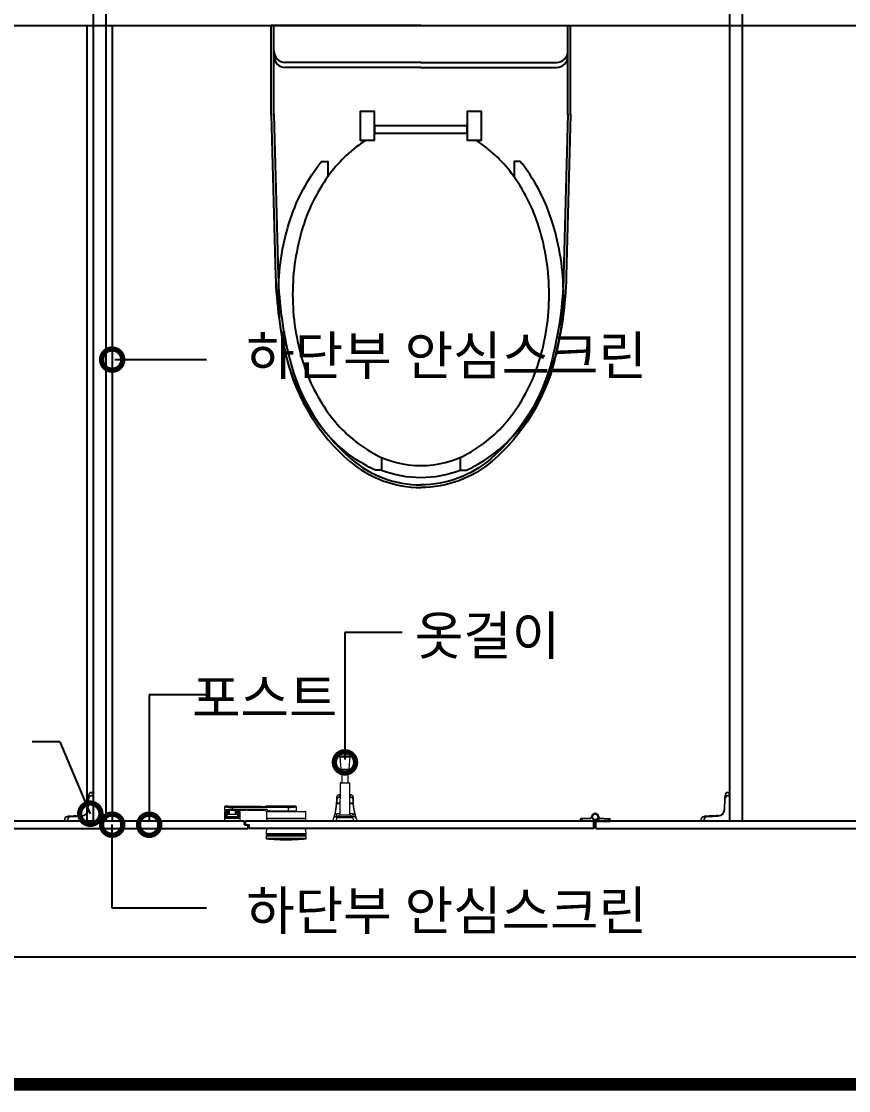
# Model space of a CAD drawing. Extents: x -256 to 8104, y -176 to 5714.
# Drawn here: x 3159 to 3809, y 2764 to 3604 of the extents above; entities that cross this region are included whole.
import ezdxf
from ezdxf.enums import TextEntityAlignment as Align

# ---------------------------------------------------------------- set-up
doc = ezdxf.new("R2010")
doc.units = 0
doc.header["$LTSCALE"] = 30
doc.layers.get('0').update_dxf_attribs({"linetype": 'CONTINUOUS'})
for name, color, linetype in [('0_toilet', 6, 'CONTINUOUS'), ('HAT', 8, 'CONTINUOUS'), ('경첩', 4, 'CONTINUOUS'), ('문자', 3, 'CONTINUOUS'), ('부자재', 4, 'CONTINUOUS'), ('옷걸이', 4, 'CONTINUOUS'), ('잠금쇠(회전형)', 4, 'CONTINUOUS'), ('치수', 1, 'CONTINUOUS'), ('해치', 8, 'CONTINUOUS')]:
    doc.layers.add(name, color=color, linetype=linetype)
doc.styles.add('돋움', font='malgun.ttf')

# ---------------------------------------------------------------- blocks, each defined once
blk = doc.blocks.new('_DOTSMALL')
at = {"color": 0, "linetype": 'ByBlock', "const_width": 0.5}
blk.add_lwpolyline([(-0.0625, 0, 1), (0.0625, 0, 1)], format="xyb", close=True, dxfattribs=at)
blk = doc.blocks.new('A$C63EC304E')
at = {"layer": '치수', "color": 1, "xscale": 2.5, "yscale": 2.5, "zscale": 2.5, "rotation": 234.3098741996962}
blk.add_blockref('_DOTSMALL', (0.312, 0.312), dxfattribs=at)
blk = doc.blocks.new('A$C2BC9653E')
at = {"layer": '치수', "xscale": 0.3333333333333333, "yscale": 0.3333333333333333, "zscale": 0.3333333333333333}
blk.add_blockref('A$C63EC304E', (0, 0), dxfattribs=at)
blk = doc.blocks.new('A$C7FC71301')
at = {"layer": '치수', "rotation": 180}
blk.add_blockref('A$C2BC9653E', (0.208, 0.208), dxfattribs=at)
blk = doc.blocks.new('A$C4A20372B')
at = {"layer": '치수'}
blk.add_blockref('A$C7FC71301', (0, 0), dxfattribs=at)
blk = doc.blocks.new('A$C566469F5')
at = {"layer": '치수'}
blk.add_blockref('A$C4A20372B', (0, 0), dxfattribs=at)
blk = doc.blocks.new('A$C7E317CD4')
at = {"layer": '해치', "xscale": 2, "yscale": 2, "zscale": 2}
blk.add_blockref('A$C566469F5', (0, 0), dxfattribs=at)
blk = doc.blocks.new('A$C601D7F27')
at = {"layer": '치수'}
blk.add_blockref('A$C7E317CD4', (0, 0), dxfattribs=at)
blk = doc.blocks.new('A$C38802C08')
at = {"layer": '치수'}
blk.add_blockref('A$C601D7F27', (0, 0), dxfattribs=at)
blk = doc.blocks.new('A$C10E41893')
at = {"layer": '부자재'}
for p, q in [((6.5, 0), (6.5, 196)), ((123.3, 196), (6.5, 196)), ((123.3, 192.5), (6.5, 192.5)), ((54.8, 0), (54.8, 177.5)), ((61.4, 0), (61.4, 177.5)), ((6.5, 0), (6.5, -196)), ((54.8, 0), (54.8, -177.5)), ((61.4, 0), (61.4, -177.5)), ((123.3, -192.5), (6.5, -192.5)), ((123.3, -196), (6.5, -196))]:
    blk.add_line(p, q, dxfattribs=at)
for points in [[(122.7, 196, -0.012538), (123.3, 196), (334.6, 190.3, -0.055395), (444.7, 175.1, -0.154276), (576.9, 93.3, -0.179504), (611.5, 0, -0.179504)], [(122.8, 192.5, -0.012538), (123.2, 192.5), (334.5, 186.8, -0.055395), (443.8, 171.7, -0.154276), (574.3, 91, -0.179504), (608, 0, -0.179504)], [(572, 51.4), (588.8, 51.4), (588.8, 59.6, 0.021185), (583.3, 70.7, 0.106084), (528.4, 133.7, 0.085733), (452.6, 172.4, 0.075373), (358.7, 186.6, 0.075373), (264.8, 172.4, 0.085733), (189, 133.7, 0.007337), (184.4, 130.1), (184.4, 122), (204.7, 122)], [(156.7, -72, 0.089162), (200.2, -118.7, 0.085733), (270.3, -154.5, 0.075373), (358.7, -167.9, 0.075373), (447.1, -154.5, 0.085733), (517.2, -118.7, 0.106084), (567, -61.6, 0.126931), (582.8, 0, 0.126931), (567, 61.6, 0.106084), (517.2, 118.7, 0.085733), (447.1, 154.5, 0.075373), (358.7, 167.9, 0.075373), (270.3, 154.5, 0.085733), (200.2, 118.7, 0.089162), (156.7, 72)], [(588.8, -51.4, 0.090214), (598.2, 0, 0.090214), (588.8, 51.4, 0.106084)], [(122.7, -196, 0.012538), (123.3, -196), (334.6, -190.3, 0.055395), (444.7, -175.1, 0.154276), (576.9, -93.3, 0.179504), (611.5, 0, 0.179504)], [(122.8, -192.5, 0.012538), (123.2, -192.5), (334.5, -186.8, 0.055395), (443.8, -171.7, 0.154276), (574.3, -91, 0.179504), (608, 0, 0.179504)], [(572, -51.4), (588.8, -51.4), (588.8, -59.6, -0.021185), (583.3, -70.7, -0.106084), (528.4, -133.7, -0.085733), (452.6, -172.4, -0.075373), (358.7, -186.6, -0.075373), (264.8, -172.4, -0.085733), (189, -133.7, -0.007337), (184.4, -130.1), (184.4, -122), (204.7, -122)]]:
    blk.add_lwpolyline(points, format="xyb", dxfattribs=at)
blk.add_lwpolyline([(138, -60.8), (119.3, -60.8), (119.3, -79.5), (156.7, -79.5), (156.7, -60.8), (138, -60.8), (147.3, -60.8), (147.3, 60.8), (138, 60.8), (156.7, 60.8), (156.7, 79.5), (119.3, 79.5), (119.3, 60.8), (138, 60.8), (138, -60.8), (119.3, -60.8)], dxfattribs=at)
for centre, start, end in [((39.8, 177.5), 0, 90), ((46.4, 177.5), 0, 90), ((39.8, -177.5), 270, 0), ((46.4, -177.5), 270, 0)]:
    blk.add_arc(centre, 15, start, end, dxfattribs=at)
blk = doc.blocks.new('AURA_15', base_point=(148321.48, 175.76))
blk.add_line((151041.71, 3776.82), (152541.71, 3776.82))
at = {"color": 2}
for p, q in [((151531.71, 3776.82), (151531.71, 3151.82)), ((151551.71, 3776.82), (151551.71, 3151.82))]:
    blk.add_line(p, q, dxfattribs=at)
at = {"color": 8}
blk.add_line((150805.64, 3045.01), (152768.22, 3045.01), dxfattribs=at)
at = {"color": 8, "const_width": 10}
blk.add_lwpolyline([(148368.91, 2945.01), (154153.46, 2945.01)], dxfattribs=at)
at = {"layer": '0_toilet'}
for p, q in [((151536.71, 3876.82), (151536.71, 3151.82)), ((151546.71, 3876.82), (151546.71, 3151.82)), ((152036.66, 3876.82), (152036.66, 3151.82)), ((152046.76, 3151.81), (152046.76, 3876.81)), ((151655.64, 3151.82), (151431.71, 3151.82)), ((151655.64, 3148.82), (151655.64, 3151.82)), ((151930.21, 3151.82), (151656.39, 3151.82)), ((151656.39, 3148.82), (151656.39, 3151.82)), ((151930.21, 3145.82), (151930.21, 3151.82)), ((152160.69, 3151.82), (151931.71, 3151.82)), ((151931.71, 3145.82), (151931.71, 3151.82)), ((151431.71, 3145.82), (151658.64, 3145.82)), ((151655.64, 3148.82), (151659.39, 3148.82)), ((151658.64, 3145.82), (151658.64, 3148.82)), ((151659.39, 3145.82), (151659.39, 3148.82)), ((151930.21, 3145.82), (151659.39, 3145.82)), ((151931.71, 3145.82), (152163.69, 3145.82))]:
    blk.add_line(p, q, dxfattribs=at)
at = {"layer": '경첩', "color": 4, "linetype": 'Continuous', "lineweight": 15}
for p, q in [((151533.1, 3169.58), (151532.68, 3160.61)), ((151532.75, 3167.27), (151532.71, 3166.6)), ((151532.75, 3167.27), (151532.99, 3167.03)), ((151532.76, 3167.61), (151533, 3167.37)), ((151532.92, 3170.99), (151532.79, 3168.29)), ((151532.79, 3168.29), (151533.03, 3168.05)), ((151532.92, 3170.99), (151533.16, 3170.75)), ((151532.93, 3160.59), (151533.35, 3169.57)), ((151533.03, 3171.58), (151533.19, 3171.42)), ((151533.22, 3172.08), (151533.1, 3169.58)), ((151533.4, 3170.62), (151533.47, 3172.07)), ((151535.45, 3171.82), (151535.45, 3171.57)), ((151536.71, 3171.82), (151535.45, 3171.82)), ((151535.45, 3171.57), (151536.71, 3171.57)), ((151535.46, 3171.82), (151535.46, 3171.92)), ((151535.46, 3171.92), (151536.71, 3171.92)), ((151535.57, 3174.07), (151535.57, 3174.32)), ((151536.71, 3174.32), (151535.57, 3174.32)), ((151535.57, 3174.07), (151536.71, 3174.07)), ((151536.71, 3174.07), (151536.71, 3174.32)), ((151536.71, 3171.92), (151536.71, 3174.07)), ((151536.71, 3171.57), (151536.71, 3171.82)), ((151536.71, 3171.57), (151536.71, 3153.32)), ((152033.05, 3169.58), (152032.63, 3160.61)), ((152032.7, 3167.27), (152032.66, 3166.6)), ((152032.7, 3167.27), (152032.94, 3167.03)), ((152032.71, 3167.61), (152032.95, 3167.37)), ((152032.87, 3170.99), (152032.74, 3168.29)), ((152032.74, 3168.29), (152032.98, 3168.05)), ((152032.87, 3170.99), (152033.11, 3170.75)), ((152032.88, 3160.59), (152033.3, 3169.57)), ((152032.98, 3171.58), (152033.14, 3171.42)), ((152033.17, 3172.08), (152033.05, 3169.58)), ((152033.35, 3170.62), (152033.42, 3172.07)), ((152035.4, 3171.82), (152035.4, 3171.57)), ((152036.66, 3171.82), (152035.4, 3171.82)), ((152035.4, 3171.57), (152036.66, 3171.57)), ((152035.41, 3171.82), (152035.41, 3171.92)), ((152035.41, 3171.92), (152036.66, 3171.92)), ((152035.52, 3174.07), (152035.52, 3174.32)), ((152036.66, 3174.32), (152035.52, 3174.32)), ((152035.52, 3174.07), (152036.66, 3174.07)), ((152036.66, 3174.07), (152036.66, 3174.32)), ((152036.66, 3171.92), (152036.66, 3174.07)), ((152036.66, 3171.57), (152036.66, 3171.82)), ((152036.66, 3171.57), (152036.66, 3153.32)), ((151531.87, 3158.6), (151532.06, 3158.41)), ((151531.99, 3158.83), (151532.18, 3158.65)), ((151532.16, 3159.23), (151532.35, 3159.04)), ((151532.51, 3159.55), (151532.31, 3159.76)), ((151532.31, 3159.76), (151532.52, 3159.55)), ((151532.38, 3160.13), (151532.6, 3159.91)), ((151532.41, 3160.35), (151532.64, 3160.13)), ((151532.46, 3161.26), (151532.43, 3160.62)), ((151532.47, 3161.36), (151532.46, 3161.26)), ((151532.46, 3161.26), (151532.7, 3161.03)), ((151532.48, 3161.7), (151532.47, 3161.36)), ((151532.47, 3161.36), (151532.71, 3161.13)), ((151532.49, 3161.8), (151532.48, 3161.7)), ((151532.48, 3161.7), (151532.72, 3161.46)), ((151532.53, 3162.72), (151532.49, 3161.8)), ((151532.49, 3161.8), (151532.73, 3161.56)), ((151532.53, 3162.72), (151532.77, 3162.48)), ((151532.56, 3163.38), (151532.54, 3162.96)), ((151532.54, 3162.96), (151532.78, 3162.72)), ((151532.7, 3166.26), (151532.56, 3163.39)), ((151532.56, 3163.39), (151532.8, 3163.15)), ((151532.56, 3163.38), (151532.8, 3163.14)), ((151532.7, 3166.26), (151532.94, 3166.02)), ((151532.71, 3166.6), (151532.95, 3166.36)), ((152031.82, 3158.6), (152032.01, 3158.41)), ((152031.94, 3158.83), (152032.13, 3158.65)), ((152032.11, 3159.23), (152032.3, 3159.04)), ((152032.46, 3159.55), (152032.26, 3159.76)), ((152032.26, 3159.76), (152032.47, 3159.55)), ((152032.33, 3160.13), (152032.55, 3159.91)), ((152032.36, 3160.35), (152032.59, 3160.13)), ((152032.41, 3161.26), (152032.38, 3160.62)), ((152032.42, 3161.36), (152032.41, 3161.26)), ((152032.41, 3161.26), (152032.65, 3161.03)), ((152032.43, 3161.7), (152032.42, 3161.36)), ((152032.42, 3161.36), (152032.66, 3161.13)), ((152032.44, 3161.8), (152032.43, 3161.7)), ((152032.43, 3161.7), (152032.67, 3161.46)), ((152032.48, 3162.72), (152032.44, 3161.8)), ((152032.44, 3161.8), (152032.68, 3161.56)), ((152032.48, 3162.72), (152032.72, 3162.48)), ((152032.51, 3163.38), (152032.49, 3162.96)), ((152032.49, 3162.96), (152032.73, 3162.72)), ((152032.65, 3166.26), (152032.51, 3163.39)), ((152032.51, 3163.39), (152032.75, 3163.15)), ((152032.51, 3163.38), (152032.75, 3163.14)), ((152032.65, 3166.26), (152032.89, 3166.02)), ((152032.66, 3166.6), (152032.9, 3166.36)), ((151514.46, 3152.96), (151514.21, 3152.96)), ((151514.21, 3152.96), (151514.21, 3151.82)), ((151514.21, 3151.82), (151514.46, 3151.82)), ((151514.46, 3151.82), (151514.46, 3152.96)), ((151514.46, 3151.82), (151516.61, 3151.82)), ((151518.95, 3155.42), (151516.45, 3155.31)), ((151516.46, 3155.06), (151517.91, 3155.12)), ((151516.61, 3151.82), (151516.61, 3153.07)), ((151516.61, 3153.07), (151516.71, 3153.07)), ((151516.71, 3153.08), (151516.96, 3153.08)), ((151516.71, 3153.08), (151516.71, 3151.82)), ((151516.71, 3151.82), (151516.96, 3151.82)), ((151516.94, 3155.5), (151517.03, 3155.58)), ((151516.94, 3155.5), (151517.11, 3155.34)), ((151516.96, 3151.82), (151516.96, 3153.08)), ((151535.21, 3151.82), (151516.96, 3151.82)), ((151520.24, 3155.73), (151517.03, 3155.58)), ((151527.92, 3155.85), (151518.95, 3155.42)), ((151518.96, 3155.17), (151527.93, 3155.6)), ((151520.24, 3155.73), (151520.48, 3155.5)), ((151520.92, 3155.77), (151521.16, 3155.53)), ((151521.26, 3155.78), (151521.49, 3155.54)), ((151524.63, 3155.94), (151521.93, 3155.81)), ((151521.93, 3155.81), (151522.17, 3155.58)), ((151524.63, 3155.94), (151524.87, 3155.7)), ((151525.31, 3155.97), (151525.55, 3155.73)), ((151525.64, 3155.99), (151525.88, 3155.75)), ((151527.67, 3156.08), (151526.32, 3156.02)), ((151526.32, 3156.02), (151526.56, 3155.78)), ((151527.91, 3156.1), (151527.67, 3156.08)), ((151527.67, 3156.08), (151527.91, 3155.85)), ((151528.92, 3156.25), (151529.12, 3156.05)), ((151529.45, 3156.43), (151529.64, 3156.24)), ((151529.69, 3156.54), (151529.88, 3156.35)), ((151530.16, 3156.78), (151530.34, 3156.6)), ((151530.37, 3156.92), (151530.55, 3156.74)), ((151531.46, 3157.95), (151531.64, 3157.78)), ((151531.61, 3158.16), (151531.79, 3157.98)), ((152014.41, 3152.96), (152014.16, 3152.96)), ((152014.16, 3152.96), (152014.16, 3151.82)), ((152014.16, 3151.82), (152014.41, 3151.82)), ((152014.41, 3151.82), (152014.41, 3152.96)), ((152014.41, 3151.82), (152016.56, 3151.82)), ((152018.9, 3155.42), (152016.4, 3155.31)), ((152016.41, 3155.06), (152017.86, 3155.12)), ((152016.56, 3151.82), (152016.56, 3153.07)), ((152016.56, 3153.07), (152016.66, 3153.07)), ((152016.66, 3153.08), (152016.91, 3153.08)), ((152016.66, 3153.08), (152016.66, 3151.82)), ((152016.66, 3151.82), (152016.91, 3151.82)), ((152016.89, 3155.5), (152016.98, 3155.58)), ((152016.89, 3155.5), (152017.06, 3155.34)), ((152016.91, 3151.82), (152016.91, 3153.08)), ((152035.16, 3151.82), (152016.91, 3151.82)), ((152020.19, 3155.73), (152016.98, 3155.58)), ((152027.87, 3155.85), (152018.9, 3155.42)), ((152018.91, 3155.17), (152027.88, 3155.6)), ((152020.19, 3155.73), (152020.43, 3155.5)), ((152020.87, 3155.77), (152021.11, 3155.53)), ((152021.21, 3155.78), (152021.44, 3155.54)), ((152024.58, 3155.94), (152021.88, 3155.81)), ((152021.88, 3155.81), (152022.12, 3155.58)), ((152024.58, 3155.94), (152024.82, 3155.7)), ((152025.26, 3155.97), (152025.5, 3155.73)), ((152025.59, 3155.99), (152025.83, 3155.75)), ((152027.62, 3156.08), (152026.27, 3156.02)), ((152026.27, 3156.02), (152026.51, 3155.78)), ((152027.86, 3156.1), (152027.62, 3156.08)), ((152027.62, 3156.08), (152027.86, 3155.85)), ((152028.87, 3156.25), (152029.07, 3156.05)), ((152029.4, 3156.43), (152029.59, 3156.24)), ((152029.64, 3156.54), (152029.83, 3156.35)), ((152030.11, 3156.78), (152030.29, 3156.6)), ((152030.32, 3156.92), (152030.5, 3156.74)), ((152031.41, 3157.95), (152031.59, 3157.78)), ((152031.56, 3158.16), (152031.74, 3157.98))]:
    blk.add_line(p, q, dxfattribs=at)
at = {"layer": '경첩', "color": 4, "linetype": 'Continuous', "lineweight": 15, "flags": 128}
for points in [[(151532.79, 3168.29), (151532.79, 3168.15), (151532.78, 3168.03), (151532.78, 3167.91), (151532.77, 3167.81), (151532.77, 3167.72), (151532.76, 3167.66), (151532.76, 3167.62), (151532.76, 3167.61)], [(151532.95, 3171.5), (151532.94, 3171.39), (151532.93, 3171.27), (151532.93, 3171.13), (151532.92, 3170.99)], [(151532.95, 3171.5), (151532.96, 3171.52), (151532.98, 3171.53), (151533, 3171.55), (151533.01, 3171.56), (151533.02, 3171.57), (151533.03, 3171.58), (151533.03, 3171.58), (151533.03, 3171.58)], [(151533.1, 3169.58), (151533.11, 3169.58), (151533.12, 3169.58), (151533.15, 3169.58), (151533.18, 3169.58), (151533.22, 3169.57), (151533.26, 3169.57), (151533.31, 3169.57), (151533.35, 3169.57)], [(151533.47, 3172.07), (151533.42, 3172.07), (151533.38, 3172.07), (151533.33, 3172.07), (151533.3, 3172.08), (151533.26, 3172.08), (151533.24, 3172.08), (151533.23, 3172.08), (151533.22, 3172.08)], [(152032.74, 3168.29), (152032.74, 3168.15), (152032.73, 3168.03), (152032.73, 3167.91), (152032.72, 3167.81), (152032.72, 3167.72), (152032.71, 3167.66), (152032.71, 3167.62), (152032.71, 3167.61)], [(152032.9, 3171.5), (152032.89, 3171.39), (152032.88, 3171.27), (152032.88, 3171.13), (152032.87, 3170.99)], [(152032.9, 3171.5), (152032.91, 3171.52), (152032.93, 3171.53), (152032.95, 3171.55), (152032.96, 3171.56), (152032.97, 3171.57), (152032.98, 3171.58), (152032.98, 3171.58), (152032.98, 3171.58)], [(152033.05, 3169.58), (152033.06, 3169.58), (152033.07, 3169.58), (152033.1, 3169.58), (152033.13, 3169.58), (152033.17, 3169.57), (152033.21, 3169.57), (152033.26, 3169.57), (152033.3, 3169.57)], [(152033.42, 3172.07), (152033.37, 3172.07), (152033.33, 3172.07), (152033.28, 3172.07), (152033.25, 3172.08), (152033.21, 3172.08), (152033.19, 3172.08), (152033.18, 3172.08), (152033.17, 3172.08)], [(151532.31, 3159.76), (151532.31, 3159.76), (151532.31, 3159.76)], [(151532.41, 3160.35), (151532.39, 3160.19), (151532.38, 3160.13)], [(151532.54, 3162.96), (151532.54, 3162.89), (151532.54, 3162.81), (151532.53, 3162.72)], [(151532.56, 3163.39), (151532.56, 3163.39), (151532.56, 3163.38)], [(151532.68, 3160.61), (151532.69, 3160.61), (151532.7, 3160.6), (151532.72, 3160.6), (151532.76, 3160.6), (151532.79, 3160.6), (151532.84, 3160.6), (151532.88, 3160.6), (151532.93, 3160.59)], [(152032.26, 3159.76), (152032.26, 3159.76), (152032.26, 3159.76)], [(152032.36, 3160.35), (152032.34, 3160.19), (152032.33, 3160.13)], [(152032.49, 3162.96), (152032.49, 3162.89), (152032.49, 3162.81), (152032.48, 3162.72)], [(152032.51, 3163.39), (152032.51, 3163.39), (152032.51, 3163.38)], [(152032.63, 3160.61), (152032.64, 3160.61), (152032.65, 3160.6), (152032.67, 3160.6), (152032.71, 3160.6), (152032.74, 3160.6), (152032.79, 3160.6), (152032.83, 3160.6), (152032.88, 3160.59)], [(151516.46, 3155.06), (151516.46, 3155.1), (151516.46, 3155.15), (151516.46, 3155.19), (151516.45, 3155.23), (151516.45, 3155.26), (151516.45, 3155.29), (151516.45, 3155.3), (151516.45, 3155.31)], [(151518.95, 3155.42), (151518.95, 3155.42), (151518.95, 3155.4), (151518.95, 3155.38), (151518.95, 3155.35), (151518.96, 3155.31), (151518.96, 3155.27), (151518.96, 3155.22), (151518.96, 3155.17)], [(151520.92, 3155.77), (151520.9, 3155.77), (151520.87, 3155.76), (151520.8, 3155.76), (151520.72, 3155.76), (151520.62, 3155.75), (151520.5, 3155.75), (151520.37, 3155.74), (151520.24, 3155.73)], [(151521.93, 3155.81), (151521.81, 3155.81), (151521.7, 3155.8), (151521.59, 3155.8), (151521.5, 3155.79), (151521.41, 3155.79), (151521.35, 3155.79), (151521.3, 3155.78), (151521.27, 3155.78), (151521.26, 3155.78)], [(151525.31, 3155.97), (151525.29, 3155.97), (151525.26, 3155.97), (151525.19, 3155.97), (151525.11, 3155.96), (151525.01, 3155.96), (151524.89, 3155.95), (151524.76, 3155.95), (151524.63, 3155.94)], [(151526.32, 3156.02), (151526.19, 3156.01), (151526.06, 3156.01), (151525.95, 3156), (151525.84, 3156), (151525.76, 3155.99), (151525.7, 3155.99), (151525.66, 3155.99), (151525.64, 3155.99)], [(151527.92, 3155.85), (151527.92, 3155.84), (151527.92, 3155.83), (151527.93, 3155.8), (151527.93, 3155.77), (151527.93, 3155.74), (151527.93, 3155.69), (151527.93, 3155.65), (151527.93, 3155.6)], [(152016.41, 3155.06), (152016.41, 3155.1), (152016.41, 3155.15), (152016.41, 3155.19), (152016.4, 3155.23), (152016.4, 3155.26), (152016.4, 3155.29), (152016.4, 3155.3), (152016.4, 3155.31)], [(152018.9, 3155.42), (152018.9, 3155.42), (152018.9, 3155.4), (152018.9, 3155.38), (152018.9, 3155.35), (152018.91, 3155.31), (152018.91, 3155.27), (152018.91, 3155.22), (152018.91, 3155.17)], [(152020.87, 3155.77), (152020.85, 3155.77), (152020.82, 3155.76), (152020.75, 3155.76), (152020.67, 3155.76), (152020.57, 3155.75), (152020.45, 3155.75), (152020.32, 3155.74), (152020.19, 3155.73)], [(152021.88, 3155.81), (152021.76, 3155.81), (152021.65, 3155.8), (152021.54, 3155.8), (152021.45, 3155.79), (152021.36, 3155.79), (152021.3, 3155.79), (152021.25, 3155.78), (152021.22, 3155.78), (152021.21, 3155.78)], [(152025.26, 3155.97), (152025.24, 3155.97), (152025.21, 3155.97), (152025.14, 3155.97), (152025.06, 3155.96), (152024.96, 3155.96), (152024.84, 3155.95), (152024.71, 3155.95), (152024.58, 3155.94)], [(152026.27, 3156.02), (152026.14, 3156.01), (152026.01, 3156.01), (152025.9, 3156), (152025.79, 3156), (152025.71, 3155.99), (152025.65, 3155.99), (152025.61, 3155.99), (152025.59, 3155.99)], [(152027.87, 3155.85), (152027.87, 3155.84), (152027.87, 3155.83), (152027.88, 3155.8), (152027.88, 3155.77), (152027.88, 3155.74), (152027.88, 3155.69), (152027.88, 3155.65), (152027.88, 3155.6)]]:
    blk.add_lwpolyline(points, dxfattribs=at)
at = {"layer": '경첩', "color": 4, "linetype": 'Continuous', "lineweight": 15}
for centre, radius, start, end in [((151535.45, 3169.47), 2.35, 90, 177.30166), ((151535.57, 3171.97), 2.35, 90, 177.30166), ((151535.45, 3169.47), 2.1, 90, 177.30166), ((151535.57, 3171.97), 2.1, 90, 177.30166), ((152035.4, 3169.47), 2.35, 90, 177.30166), ((152035.52, 3171.97), 2.35, 90, 177.30166), ((152035.4, 3169.47), 2.1, 90, 177.30166), ((152035.52, 3171.97), 2.1, 90, 177.30166), ((151527.69, 3160.84), 5, 272.69834, 357.30166), ((151527.69, 3160.84), 5.25, 272.69834, 357.30166), ((151527.69, 3160.84), 4.75, 325.61511, 331.82645), ((151527.69, 3160.84), 4.75, 335.00519, 340.23398), ((151527.69, 3160.84), 4.75, 340.23398, 346.75686), ((151527.69, 3160.84), 4.75, 346.83767, 351.3944), ((151527.69, 3160.84), 4.75, 354.09118, 357.30166), ((152027.64, 3160.84), 5, 272.69834, 357.30166), ((152027.64, 3160.84), 5.25, 272.69834, 357.30166), ((152027.64, 3160.84), 4.75, 325.61511, 331.82645), ((152027.64, 3160.84), 4.75, 335.00519, 340.23398), ((152027.64, 3160.84), 4.75, 340.23398, 346.75686), ((152027.64, 3160.84), 4.75, 346.83767, 351.3944), ((152027.64, 3160.84), 4.75, 354.09118, 357.30166), ((151516.56, 3152.96), 2.35, 92.69834, 180), ((151516.56, 3152.96), 2.1, 92.69834, 180), ((151519.06, 3153.08), 2.35, 92.69834, 180), ((151519.06, 3153.08), 2.1, 92.69834, 180), ((151527.69, 3160.84), 4.75, 272.69834, 285), ((151527.69, 3160.84), 4.75, 284.99982, 291.75061), ((151527.69, 3160.84), 4.75, 294.99481, 301.29977), ((151527.69, 3160.84), 4.75, 301.29911, 304.38581), ((151527.69, 3160.84), 4.75, 304.38489, 322.56084), ((151527.69, 3160.84), 4.75, 322.56123, 325.61449), ((151535.21, 3153.32), 1.5, 270, 0), ((152016.51, 3152.96), 2.35, 92.69834, 180), ((152016.51, 3152.96), 2.1, 92.69834, 180), ((152019.01, 3153.08), 2.35, 92.69834, 180), ((152019.01, 3153.08), 2.1, 92.69834, 180), ((152027.64, 3160.84), 4.75, 272.69834, 285), ((152027.64, 3160.84), 4.75, 284.99982, 291.75061), ((152027.64, 3160.84), 4.75, 294.99481, 301.29977), ((152027.64, 3160.84), 4.75, 301.29911, 304.38581), ((152027.64, 3160.84), 4.75, 304.38489, 322.56084), ((152027.64, 3160.84), 4.75, 322.56123, 325.61449), ((152035.16, 3153.32), 1.5, 270, 0)]:
    blk.add_arc(centre, radius, start, end, dxfattribs=at)
at = {"layer": '부자재'}
for p, q in [((151919.52, 3152.74), (151919.52, 3151.82)), ((151930.17, 3151.82), (151919.52, 3151.82)), ((151927.27, 3153.9), (151920.06, 3153.4)), ((151920.77, 3152.91), (151920.77, 3151.82)), ((151930.98, 3152.37), (151930.98, 3151.57)), ((151931.23, 3151.57), (151930.98, 3151.57)), ((151931.23, 3152.37), (151931.23, 3151.57)), ((151931.7, 3151.86), (151931.7, 3151.82)), ((151931.7, 3151.82), (151942.69, 3151.82)), ((151933.97, 3153.98), (151942.13, 3153.4)), ((151941.44, 3152.91), (151941.44, 3151.82)), ((151942.69, 3152.74), (151942.69, 3151.82))]:
    blk.add_line(p, q, dxfattribs=at)
at = {"layer": '부자재', "color": 1}
blk.add_circle((151931.11, 3155.03), 2.34, dxfattribs=at)
at = {"layer": '부자재'}
for centre, radius, start, end in [((151920.22, 3152.72), 0.7, 101.7765, 181.67124), ((151921.62, 3152.67), 0.884, 113.40773, 164.5497), ((151927.2, 3155.2), 1.29, 272.92313, 352.47243), ((151931.11, 3155.03), 2.62, 270, 180), ((151931.46, 3150.79), 1.65, 102.52675, 141.54753), ((151930.75, 3150.79), 1.65, 43.10029, 77.47325), ((151931.2, 3154.68), 2.86, 280.08401, 345.97919), ((151935.01, 3155.2), 1.29, 187.52757, 267.07687), ((151940.59, 3152.67), 0.884, 15.4503, 67.30044), ((151941.99, 3152.72), 0.7, 358.32876, 78.2235)]:
    blk.add_arc(centre, radius, start, end, dxfattribs=at)
at = {"layer": '옷걸이', "lineweight": 15}
for p, q in [((151730.57, 3202.17), (151731.32, 3192.67)), ((151730.57, 3202.17), (151738.57, 3202.17)), ((151737.82, 3192.67), (151738.57, 3202.17)), ((151731.32, 3192.67), (151737.82, 3192.67)), ((151732.07, 3192.67), (151732.07, 3181.82)), ((151737.07, 3181.82), (151737.07, 3192.67)), ((151730.82, 3181.57), (151730.6, 3156.32)), ((151738.32, 3181.57), (151730.82, 3181.57)), ((151731.07, 3181.82), (151734.57, 3181.82)), ((151734.57, 3181.82), (151738.07, 3181.82)), ((151738.54, 3156.32), (151738.32, 3181.57)), ((151730.74, 3172.45), (151730.64, 3172.45)), ((151730.64, 3172.45), (151730.64, 3172.36)), ((151730.74, 3172.36), (151730.64, 3172.36)), ((151730.65, 3170.83), (151730.65, 3170.48)), ((151730.65, 3170.83), (151730.73, 3170.83)), ((151730.72, 3170.48), (151730.65, 3170.48)), ((151738.5, 3172.45), (151738.4, 3172.45)), ((151738.5, 3172.36), (151738.4, 3172.36)), ((151738.41, 3170.83), (151738.49, 3170.83)), ((151738.49, 3170.48), (151738.42, 3170.48)), ((151738.49, 3170.83), (151738.49, 3170.48)), ((151738.5, 3172.45), (151738.5, 3172.36)), ((151730.68, 3165.35), (151728.23, 3165.35)), ((151728.3, 3166.12), (151730.69, 3166.12)), ((151738.45, 3166.12), (151740.84, 3166.12)), ((151740.91, 3165.35), (151738.46, 3165.35)), ((151725.07, 3151.82), (151725.91, 3154.39)), ((151727.45, 3151.82), (151725.07, 3151.82)), ((151725.91, 3154.39), (151725.92, 3154.39)), ((151725.92, 3154.39), (151725.92, 3154.39)), ((151726.9, 3155.18), (151726.79, 3155.15)), ((151726.87, 3155.08), (151726.86, 3155.07)), ((151742.28, 3155.08), (151726.87, 3155.08)), ((151728.31, 3157.22), (151726.88, 3157.22)), ((151728.31, 3157.21), (151726.88, 3157.21)), ((151728.28, 3154.37), (151727.45, 3151.82)), ((151741.7, 3151.82), (151727.45, 3151.82)), ((151728.25, 3156.67), (151728.32, 3157.25)), ((151728.28, 3154.37), (151728.28, 3155.05)), ((151728.28, 3155.05), (151740.86, 3155.05)), ((151740.86, 3154.37), (151728.28, 3154.37)), ((151739.35, 3156.32), (151729.8, 3156.32)), ((151740.83, 3157.25), (151740.89, 3156.68)), ((151742.26, 3157.22), (151740.83, 3157.22)), ((151742.26, 3157.21), (151740.83, 3157.21)), ((151740.86, 3154.37), (151740.86, 3155.05)), ((151741.7, 3151.82), (151740.86, 3154.37)), ((151744.07, 3151.82), (151741.7, 3151.82)), ((151742.34, 3155.15), (151742.24, 3155.18)), ((151742.28, 3155.07), (151742.28, 3155.08)), ((151742.39, 3155.15), (151742.3, 3155.17)), ((151743.22, 3154.39), (151743.23, 3154.39)), ((151743.23, 3154.39), (151744.07, 3151.82)), ((151743.23, 3154.39), (151743.23, 3154.39))]:
    blk.add_line(p, q, dxfattribs=at)
at = {"layer": '옷걸이', "lineweight": 15, "flags": 128}
for points in [[(151730.64, 3172.45), (151730.59, 3172.45), (151730.26, 3172.43), (151729.93, 3172.38), (151729.61, 3172.3), (151729.32, 3172.2), (151729.04, 3172.06), (151728.79, 3171.91), (151728.58, 3171.72), (151728.4, 3171.52), (151728.27, 3171.3), (151728.18, 3171.07), (151728.14, 3170.84), (151728.15, 3170.8)], [(151730.64, 3172.36), (151730.22, 3172.34), (151729.81, 3172.27), (151729.43, 3172.16), (151729.08, 3172.01), (151728.77, 3171.82), (151728.52, 3171.6), (151728.33, 3171.36), (151728.2, 3171.11), (151728.14, 3170.78), (151728.14, 3170.73)], [(151728.15, 3169.23), (151728.19, 3169.5), (151728.3, 3169.76), (151728.47, 3170.01), (151728.71, 3170.23), (151729, 3170.43), (151729.34, 3170.59), (151729.71, 3170.71), (151730.11, 3170.79), (151730.65, 3170.83)], [(151730.65, 3170.48), (151730.17, 3170.44), (151729.81, 3170.37), (151729.47, 3170.26), (151729.16, 3170.12), (151728.9, 3169.94), (151728.69, 3169.74), (151728.53, 3169.52), (151728.44, 3169.28), (151728.4, 3169.04)], [(151738.49, 3170.83), (151738.91, 3170.81), (151739.32, 3170.74), (151739.7, 3170.63), (151740.05, 3170.48), (151740.36, 3170.29), (151740.61, 3170.08), (151740.8, 3169.84), (151740.93, 3169.58), (151740.99, 3169.23)], [(151740.74, 3169.04), (151740.68, 3169.35), (151740.57, 3169.58), (151740.4, 3169.8), (151740.17, 3169.99), (151739.89, 3170.16), (151739.58, 3170.3), (151739.23, 3170.4), (151738.87, 3170.46), (151738.49, 3170.48)], [(151741, 3170.74), (151741, 3170.75), (151740.98, 3170.98), (151740.91, 3171.2), (151740.81, 3171.41), (151740.66, 3171.62), (151740.47, 3171.8), (151740.25, 3171.97), (151740, 3172.12), (151739.71, 3172.24), (151739.41, 3172.34), (151739.09, 3172.41), (151738.76, 3172.44), (151738.5, 3172.45)], [(151741, 3170.73), (151740.97, 3171), (151740.87, 3171.26), (151740.7, 3171.51), (151740.47, 3171.74), (151740.19, 3171.94), (151739.85, 3172.1), (151739.48, 3172.23), (151739.08, 3172.32), (151738.58, 3172.36), (151738.5, 3172.36)], [(151727.98, 3165.37), (151727.99, 3165.37), (151728, 3165.37), (151728.03, 3165.37), (151728.06, 3165.37), (151728.1, 3165.36), (151728.14, 3165.36), (151728.19, 3165.36), (151728.23, 3165.35)], [(151741.16, 3165.37), (151741.15, 3165.37), (151741.14, 3165.37), (151741.11, 3165.37), (151741.08, 3165.37), (151741.05, 3165.36), (151741, 3165.36), (151740.96, 3165.36), (151740.91, 3165.35)], [(151726.63, 3157.02), (151726.64, 3157.03), (151726.64, 3157.03)], [(151726.84, 3155.18), (151726.78, 3155.16), (151726.74, 3155.15)], [(151726.84, 3155.18), (151726.85, 3155.18), (151726.9, 3155.18)], [(151726.9, 3155.18), (151726.87, 3155.1), (151726.87, 3155.08)], [(151726.88, 3157.21), (151726.88, 3157.22), (151726.88, 3157.21)], [(151729.08, 3155.11), (151728.66, 3155.13), (151728.42, 3155.15), (151728.34, 3155.19), (151728.44, 3155.22), (151728.72, 3155.26), (151728.83, 3155.27)], [(151730.61, 3157.6), (151730.01, 3157.59), (151728.74, 3157.53)], [(151740.4, 3157.53), (151738.82, 3157.6), (151738.53, 3157.6)], [(151740.31, 3155.27), (151740.59, 3155.24), (151740.78, 3155.2), (151740.78, 3155.17), (151740.61, 3155.14), (151740.28, 3155.12), (151739.82, 3155.1)], [(151742.28, 3155.08), (151742.27, 3155.1), (151742.24, 3155.18)], [(151742.3, 3155.18), (151742.29, 3155.18), (151742.24, 3155.18)]]:
    blk.add_lwpolyline(points, dxfattribs=at)
at = {"layer": '옷걸이', "lineweight": 15}
for centre, radius, start, end in [((151734.57, 3191.88), 11.04, 68.76069, 111.23931), ((151731.07, 3181.57), 0.25, 90, 179.5), ((151738.07, 3181.57), 0.25, 0.5, 90), ((151675.39, 3169.59), 52.77, 356.45107, 359.60958), ((151675.39, 3169.59), 52.77, 359.60958, 1.23689), ((151728.38, 3169.26), 0.227, 188.20874, 276.39203), ((151675.39, 3169.4), 53.02, 356.45107, 359.60958), ((151675.39, 3171.2), 55.27, 359.61891, 1.20733), ((151793.75, 3171.2), 55.27, 178.79267, 180.38109), ((151740.76, 3169.26), 0.227, 263.60797, 351.79126), ((151793.75, 3169.4), 53.02, 180.39042, 183.54893), ((151793.75, 3169.59), 52.77, 178.76311, 180.39042), ((151793.75, 3169.59), 52.77, 180.39042, 183.54893), ((151675.39, 3169.59), 52.77, 346.23171, 355.4136), ((151675.39, 3169.59), 53.02, 346.50971, 355.4136), ((151675.39, 3169.59), 52.77, 355.41362, 356.45105), ((151728.28, 3166.35), 0.23, 185.45744, 275.18876), ((151694.33, 3168.75), 34.07, 354.27357, 355.56682), ((151740.86, 3166.35), 0.23, 264.81124, 354.54256), ((151774.81, 3168.75), 34.08, 184.43326, 185.72635), ((151793.75, 3169.59), 53.02, 184.5864, 193.49029), ((151793.75, 3169.59), 52.76, 183.54888, 184.58645), ((151793.75, 3169.59), 52.77, 184.5864, 193.76829), ((151726.86, 3154.07), 1, 89.99372, 161.80813), ((151676.63, 3169.25), 51.47, 343.23764, 346.25768), ((151727.02, 3154.01), 1.17, 101.39698, 160.6752), ((151677.03, 3169.42), 51.33, 343.52264, 346.23766), ((151726.87, 3156.96), 0.247, 89.25852, 165.91582), ((151726.88, 3156.97), 0.25, 90.27283, 166.23947), ((151726.46, 3156.95), 1.81, 282.06066, 352.51429), ((151726.33, 3157.35), 2.24, 284.82654, 3.59318), ((151728.56, 3157.25), 0.248, 89.5881, 179.72305), ((151728.67, 3157.16), 0.376, 79.93932, 150.54556), ((151728.71, 3157.23), 0.307, 84.77864, 118.98165), ((151728.4, 3156.64), 1.43, 284.10574, 346.92454), ((151734.7, 3556.2), 401.13, 269.19679, 270.73159), ((151740.74, 3156.65), 1.44, 193.11861, 255.96551), ((151740.43, 3157.26), 0.271, 58.63439, 97.60531), ((151740.46, 3157.14), 0.4, 32.00917, 97.80826), ((151742.81, 3157.35), 2.24, 176.39085, 255.18943), ((151740.58, 3157.25), 0.248, 0.27695, 90.4119), ((151742.67, 3156.95), 1.8, 186.78644, 258.2605), ((151742.26, 3156.97), 0.25, 13.76166, 89.45314), ((151742.27, 3156.96), 0.247, 14.08418, 90.74148), ((151791.95, 3169.37), 51.15, 193.75841, 196.46904), ((151742.28, 3154.07), 1, 18.19187, 90.00628), ((151742.13, 3154.01), 1.16, 19.29372, 79.39421), ((151792.74, 3169.31), 51.71, 193.74931, 196.75644)]:
    blk.add_arc(centre, radius, start, end, dxfattribs=at)
at = {"layer": '잠금쇠(회전형)', "linetype": 'Continuous', "lineweight": 15}
for p, q in [((151639.89, 3162.92), (151639.89, 3160.42)), ((151639.89, 3160.42), (151643.15, 3160.42)), ((151639.89, 3158.82), (151639.89, 3151.82)), ((151640.29, 3158.82), (151639.89, 3158.82)), ((151640.29, 3153.82), (151640.29, 3158.82)), ((151640.29, 3158.82), (151640.75, 3158.82)), ((151642.23, 3163.42), (151640.39, 3163.42)), ((151640.39, 3159.32), (151640.75, 3159.32)), ((151640.75, 3158.82), (151640.75, 3159.32)), ((151640.75, 3159.32), (151642.64, 3159.32)), ((151640.75, 3158.82), (151640.75, 3154.28)), ((151642.64, 3158.82), (151640.75, 3158.82)), ((151642.64, 3158.82), (151642.64, 3159.32)), ((151642.64, 3159.32), (151643.64, 3159.32)), ((151642.64, 3158.32), (151642.64, 3158.82)), ((151643.14, 3158.82), (151642.64, 3158.82)), ((151643.14, 3158.82), (151643.14, 3158.32)), ((151643.64, 3158.82), (151643.14, 3158.82)), ((151643.15, 3160.42), (151643.15, 3160.42)), ((151643.64, 3159.92), (151643.64, 3157.07)), ((151668.64, 3163.22), (151646.14, 3163.22)), ((151668.64, 3163.22), (151646.14, 3163.22)), ((151646.14, 3163.22), (151646.14, 3163.22)), ((151646.14, 3162.98), (151690.14, 3162.98)), ((151646.14, 3162.49), (151646.14, 3162.98)), ((151646.14, 3162.49), (151646.14, 3160.92)), ((151690.14, 3162.49), (151646.14, 3162.49)), ((151672.59, 3160.92), (151646.14, 3160.92)), ((151648.64, 3157.07), (151648.64, 3159.92)), ((151648.64, 3159.32), (151649.64, 3159.32)), ((151649.14, 3158.82), (151648.64, 3158.82)), ((151649.14, 3160.42), (151656.4, 3160.42)), ((151649.64, 3158.82), (151649.14, 3158.82)), ((151649.14, 3158.32), (151649.14, 3158.82)), ((151649.64, 3159.32), (151649.64, 3158.82)), ((151649.64, 3159.32), (151651.52, 3159.32)), ((151651.52, 3158.82), (151649.64, 3158.82)), ((151649.64, 3158.82), (151649.64, 3158.32)), ((151651.52, 3159.32), (151651.52, 3158.82)), ((151651.52, 3159.32), (151651.89, 3159.32)), ((151651.52, 3154.28), (151651.52, 3158.82)), ((151651.52, 3158.82), (151651.98, 3158.82)), ((151651.98, 3158.82), (151651.98, 3153.82)), ((151652.39, 3158.82), (151651.98, 3158.82)), ((151652.39, 3151.82), (151652.39, 3158.82)), ((151658.39, 3160.42), (151671.32, 3160.42)), ((151668.64, 3163.22), (151668.64, 3163.22)), ((151671.32, 3160.42), (151671.32, 3160.42)), ((151695.89, 3163.42), (151672.54, 3163.42)), ((151672.89, 3158.84), (151672.89, 3153.92)), ((151674.21, 3159.43), (151674.19, 3159.61)), ((151703.89, 3158.92), (151674.33, 3158.92)), ((151674.99, 3159.42), (151674.99, 3159.92)), ((151674.99, 3159.92), (151690.14, 3159.92)), ((151674.99, 3159.42), (151703.39, 3159.42)), ((151690.14, 3162.98), (151690.14, 3162.49)), ((151690.14, 3159.92), (151690.14, 3162.49)), ((151690.14, 3159.42), (151690.14, 3159.92)), ((151690.14, 3159.92), (151696.39, 3159.92)), ((151696.39, 3159.92), (151696.39, 3162.92)), ((151703.89, 3153.92), (151703.89, 3158.92)), ((151639.89, 3151.82), (151652.39, 3151.82)), ((151651.98, 3153.82), (151640.29, 3153.82)), ((151640.75, 3154.28), (151640.89, 3154.31)), ((151640.89, 3158.32), (151642.64, 3158.32)), ((151640.89, 3154.31), (151640.89, 3158.32)), ((151641.39, 3157.82), (151640.89, 3158.32)), ((151640.89, 3154.31), (151640.97, 3154.32)), ((151640.97, 3154.32), (151651.3, 3154.32)), ((151641.39, 3157.82), (151641.39, 3154.32)), ((151642.64, 3157.82), (151641.39, 3157.82)), ((151641.89, 3156.82), (151641.89, 3155.32)), ((151649.03, 3156.82), (151641.89, 3156.82)), ((151641.89, 3155.32), (151649.03, 3155.32)), ((151642.14, 3157.07), (151648.86, 3157.07)), ((151648.86, 3155.07), (151642.14, 3155.07)), ((151642.64, 3158.32), (151642.64, 3157.82)), ((151642.64, 3158.32), (151643.14, 3158.32)), ((151643.64, 3157.82), (151642.64, 3157.82)), ((151643.14, 3158.32), (151643.64, 3158.32)), ((151648.64, 3158.32), (151649.14, 3158.32)), ((151649.64, 3157.82), (151648.64, 3157.82)), ((151648.86, 3157.07), (151650.14, 3157.07)), ((151650.14, 3155.07), (151648.86, 3155.07)), ((151650.39, 3156.82), (151649.03, 3156.82)), ((151649.03, 3155.32), (151650.39, 3155.32)), ((151649.14, 3158.32), (151649.64, 3158.32)), ((151649.64, 3158.32), (151651.39, 3158.32)), ((151649.64, 3158.32), (151649.64, 3157.82)), ((151650.89, 3157.82), (151649.64, 3157.82)), ((151650.39, 3155.32), (151650.39, 3156.82)), ((151651.39, 3158.32), (151650.89, 3157.82)), ((151650.89, 3154.32), (151650.89, 3157.82)), ((151651.3, 3154.32), (151651.39, 3154.31)), ((151651.39, 3158.32), (151651.39, 3154.31)), ((151651.39, 3154.31), (151651.52, 3154.28)), ((151703.89, 3153.92), (151672.89, 3153.92)), ((151672.89, 3153.82), (151672.89, 3152.07)), ((151672.89, 3153.82), (151703.89, 3153.82)), ((151672.89, 3152.07), (151703.89, 3152.07)), ((151703.64, 3151.82), (151673.14, 3151.82)), ((151680.64, 3153.92), (151680.64, 3153.82)), ((151696.14, 3153.82), (151696.14, 3153.92)), ((151700.78, 3153.82), (151700.78, 3153.92)), ((151702.87, 3153.82), (151702.87, 3153.92)), ((151702.89, 3153.82), (151702.89, 3153.92)), ((151703.89, 3152.07), (151703.89, 3153.82)), ((151672.64, 3141.82), (151672.64, 3140.82)), ((151704.14, 3141.82), (151672.64, 3141.82)), ((151703.42, 3145.72), (151673.35, 3145.72)), ((151673.49, 3145.82), (151688.39, 3145.82)), ((151688.39, 3145.82), (151703.28, 3145.82)), ((151704.14, 3140.82), (151704.14, 3141.82)), ((151704.14, 3140.82), (151672.64, 3140.82)), ((151672.64, 3139.82), (151672.64, 3138.27)), ((151704.14, 3139.82), (151672.64, 3139.82)), ((151672.64, 3138.27), (151688.39, 3138.27)), ((151688.39, 3137.77), (151673.09, 3137.77)), ((151703.64, 3140.32), (151673.14, 3140.32)), ((151703.64, 3140.32), (151673.14, 3140.32)), ((151676.25, 3137.5), (151688.39, 3137.5)), ((151676.26, 3137.5), (151700.51, 3137.5)), ((151700.22, 3137.48), (151676.55, 3137.48)), ((151682.72, 3137.32), (151682.8, 3137.32)), ((151682.8, 3137.32), (151693.97, 3137.32)), ((151685.68, 3137.23), (151685.68, 3137.32)), ((151686.21, 3137.06), (151690.56, 3137.06)), ((151686.21, 3137.06), (151690.56, 3137.06)), ((151686.57, 3137.32), (151686.57, 3137.21)), ((151686.57, 3137.21), (151690.2, 3137.21)), ((151690.14, 3137.09), (151686.63, 3137.09)), ((151688.39, 3138.27), (151704.14, 3138.27)), ((151703.68, 3137.77), (151688.39, 3137.77)), ((151688.39, 3137.5), (151700.52, 3137.5)), ((151690.2, 3137.21), (151690.2, 3137.32)), ((151691.09, 3137.32), (151691.09, 3137.23)), ((151693.97, 3137.32), (151694.13, 3137.32)), ((151704.14, 3138.27), (151704.14, 3139.82))]:
    blk.add_line(p, q, dxfattribs=at)
at = {"layer": '잠금쇠(회전형)', "linetype": 'Continuous', "lineweight": 15, "flags": 128}
for points in [[(151646.14, 3163.22), (151645.48, 3163.23), (151644.83, 3163.24), (151644.24, 3163.27), (151643.68, 3163.3), (151643.21, 3163.33), (151642.8, 3163.36), (151642.51, 3163.39), (151642.31, 3163.41), (151642.22, 3163.42), (151642.23, 3163.42)], [(151682.7, 3137.27), (151682.52, 3137.28), (151682.45, 3137.3), (151682.47, 3137.31), (151682.6, 3137.32), (151682.72, 3137.32)], [(151686.63, 3137.09), (151686.62, 3137.09), (151686.61, 3137.1), (151686.6, 3137.11), (151686.59, 3137.13), (151686.58, 3137.15), (151686.58, 3137.17), (151686.58, 3137.19), (151686.57, 3137.21)], [(151690.14, 3137.09), (151690.15, 3137.09), (151690.16, 3137.1), (151690.17, 3137.11), (151690.18, 3137.13), (151690.19, 3137.15), (151690.19, 3137.17), (151690.2, 3137.19), (151690.2, 3137.21)], [(151694.13, 3137.32), (151694.19, 3137.32), (151694.3, 3137.31), (151694.32, 3137.3), (151694.24, 3137.28), (151694.07, 3137.27)]]:
    blk.add_lwpolyline(points, dxfattribs=at)
at = {"layer": '잠금쇠(회전형)', "linetype": 'Continuous', "lineweight": 15}
for centre, radius, start, end in [((151640.39, 3162.92), 0.5, 90, 180), ((151646.17, 3208.88), 46.39, 262.20818, 269.95155), ((151646.18, 3120.99), 39.93, 90.07036, 99.07748), ((151640.39, 3158.82), 0.5, 90, 180), ((151640.77, 3158.83), 0.485, 91.96218, 181.83618), ((151646.18, 3201.84), 38.85, 261.42989, 269.94115), ((151642.64, 3158.82), 0.5, 0, 90), ((151646.14, 3120.17), 40.36, 85.73711, 94.23801), ((151643.14, 3159.92), 0.5, 0.43639, 88.04749), ((151646.14, 3132.33), 27.7, 84.8219, 95.14791), ((151649.14, 3159.92), 0.5, 89.96877, 179.9724), ((151649.64, 3158.82), 0.5, 90, 180), ((151651.5, 3158.83), 0.485, 358.16382, 88.03782), ((151651.89, 3158.82), 0.5, 0, 90), ((151657.39, 3121.11), 39.32, 88.54257, 91.43969), ((151668.63, 3202.85), 39.62, 270.01404, 275.67028), ((151663.88, 3181.45), 22.3, 289.48526, 292.98802), ((151671.32, 3158.85), 1.56, 359.59497, 89.95031), ((151672.67, 3159.38), 1.54, 8.60077, 92.9035), ((151694.82, 3111.19), 52.46, 113.13853, 114.70837), ((151674.98, 3158.74), 1.18, 89.48836, 132.25903), ((151675.9, 3159.56), 1.69, 184.58266, 202.32751), ((151674.91, 3158.83), 0.588, 82.63369, 171.85158), ((151690.1, 3201.77), 38.79, 270.0516, 278.57737), ((151690.1, 3208.81), 46.32, 270.0429, 277.79737), ((151695.89, 3162.92), 0.5, 0, 90), ((151696.89, 3159.92), 0.5, 180, 270), ((151703.39, 3158.92), 0.5, 0, 90), ((151641.04, 3153.52), 0.816, 110.82653, 158.26403), ((151642.14, 3156.82), 0.25, 90, 180), ((151642.14, 3155.32), 0.25, 180, 270), ((151642.64, 3158.32), 0.5, 270, 0), ((151649.64, 3158.32), 0.5, 180, 270), ((151650.14, 3156.82), 0.25, 0, 90), ((151650.14, 3155.32), 0.25, 270, 0), ((151651.23, 3153.52), 0.816, 21.73597, 69.17347), ((151673.14, 3152.07), 0.25, 180, 270), ((151703.64, 3152.07), 0.25, 270, 0), ((151683.68, 3141.82), 11.04, 159.29961, 180), ((151673.49, 3145.67), 0.15, 90, 159.29961), ((151703.28, 3145.67), 0.15, 20.70039, 90), ((151693.09, 3141.82), 11.04, 0, 20.70039), ((151672.64, 3140.32), 0.5, 0, 90), ((151672.64, 3140.32), 0.5, 270, 0), ((151673.14, 3138.27), 0.5, 180, 264.55841), ((151688.39, 3298.36), 161.31, 264.55841, 265.68596), ((151676.26, 3137.63), 0.125, 265.68596, 270), ((151676.56, 3137.61), 0.125, 235.46261, 265.79687), ((151688.39, 3298.51), 161.46, 265.79687, 269.22758), ((151682.68, 3135.54), 1.78, 88.63824, 96.02732), ((151688.66, 3217.97), 80.92, 265.77886, 267.82871), ((151688.74, 3218), 80.82, 266.53826, 267.82898), ((151685.57, 3137.22), 0.114, 281.53171, 6.60874), ((151686.63, 3167.83), 30.74, 268.0585, 270.00127), ((151686.57, 3159.78), 22.57, 267.73509, 270.00139), ((151690.14, 3167.54), 30.45, 269.98969, 271.95054), ((151690.2, 3159.58), 22.36, 269.98808, 272.27544), ((151688.39, 3298.51), 161.46, 270.77242, 274.20313), ((151688.03, 3218), 80.82, 272.17102, 273.46174), ((151691.2, 3137.22), 0.114, 173.39126, 258.46829), ((151688.11, 3217.97), 80.92, 272.17129, 274.22114), ((151694.08, 3137.36), 0.0882, 204.57309, 265.36208), ((151694.15, 3136.19), 1.13, 83.08581, 90.71909), ((151700.21, 3137.61), 0.125, 274.20313, 304.53739), ((151700.51, 3137.63), 0.125, 270, 274.31404), ((151688.39, 3298.36), 161.31, 274.31404, 275.44159), ((151704.14, 3140.32), 0.5, 90, 180), ((151704.14, 3140.32), 0.5, 180, 270), ((151703.64, 3138.27), 0.5, 275.44159, 0)]:
    blk.add_arc(centre, radius, start, end, dxfattribs=at)
at = {"layer": '치수'}
for p, q in [((151625.83, 3514.26), (151553.88, 3514.25)), ((151734.62, 3299.89), (151734.62, 3200.06)), ((151779.58, 3299.89), (151734.62, 3299.89)), ((151580.85, 3250.88), (151580.85, 3151.05)), ((151625.81, 3250.88), (151580.85, 3250.88)), ((151510.64, 3214.12), (151488.94, 3214.12)), ((151510.64, 3214.12), (151534.53, 3157.55)), ((151551.71, 3083.44), (151551.71, 3148.95)), ((151625.83, 3083.4), (151551.71, 3083.44))]:
    blk.add_line(p, q, dxfattribs=at)
at = {"layer": 'HAT', "xscale": 0.6000000000003638, "yscale": 0.6000000000003638, "zscale": 0.6000000000003638, "rotation": 270}
blk.add_blockref('A$C10E41893', (151794.24, 3780.72), dxfattribs=at)
at = {"layer": '해치', "xscale": -20, "yscale": 20, "zscale": 20}
for p in [(151555.88, 3510.14), (151538.7, 3153.38), (151555.88, 3144.78)]:
    blk.add_blockref('A$C38802C08', p, dxfattribs=at)
for p, rotation in [((151738.74, 3202.06), 89.99999999999991), ((151584.97, 3153.05), 89.99999999999994)]:
    blk.add_blockref('A$C38802C08', p, dxfattribs=dict(at, rotation=rotation))
at = {"layer": '문자', "style": '돋움'}
for s, p in [('하단부 안심스크린', (151814.43, 3517.82)), ('옷걸이', (151846.59, 3297.88)), ('포스트', (151671.55, 3249.17)), ('하단부 안심스크린', (151814.43, 3081.69))]:
    blk.add_text(s, height=30.337, dxfattribs=at).set_placement(p, align=Align.MIDDLE)

msp = doc.modelspace()

# ---------------------------------------------------------------- block references
msp.add_blockref('AURA_15', (0, 0))

doc.saveas('drawing.dxf')
